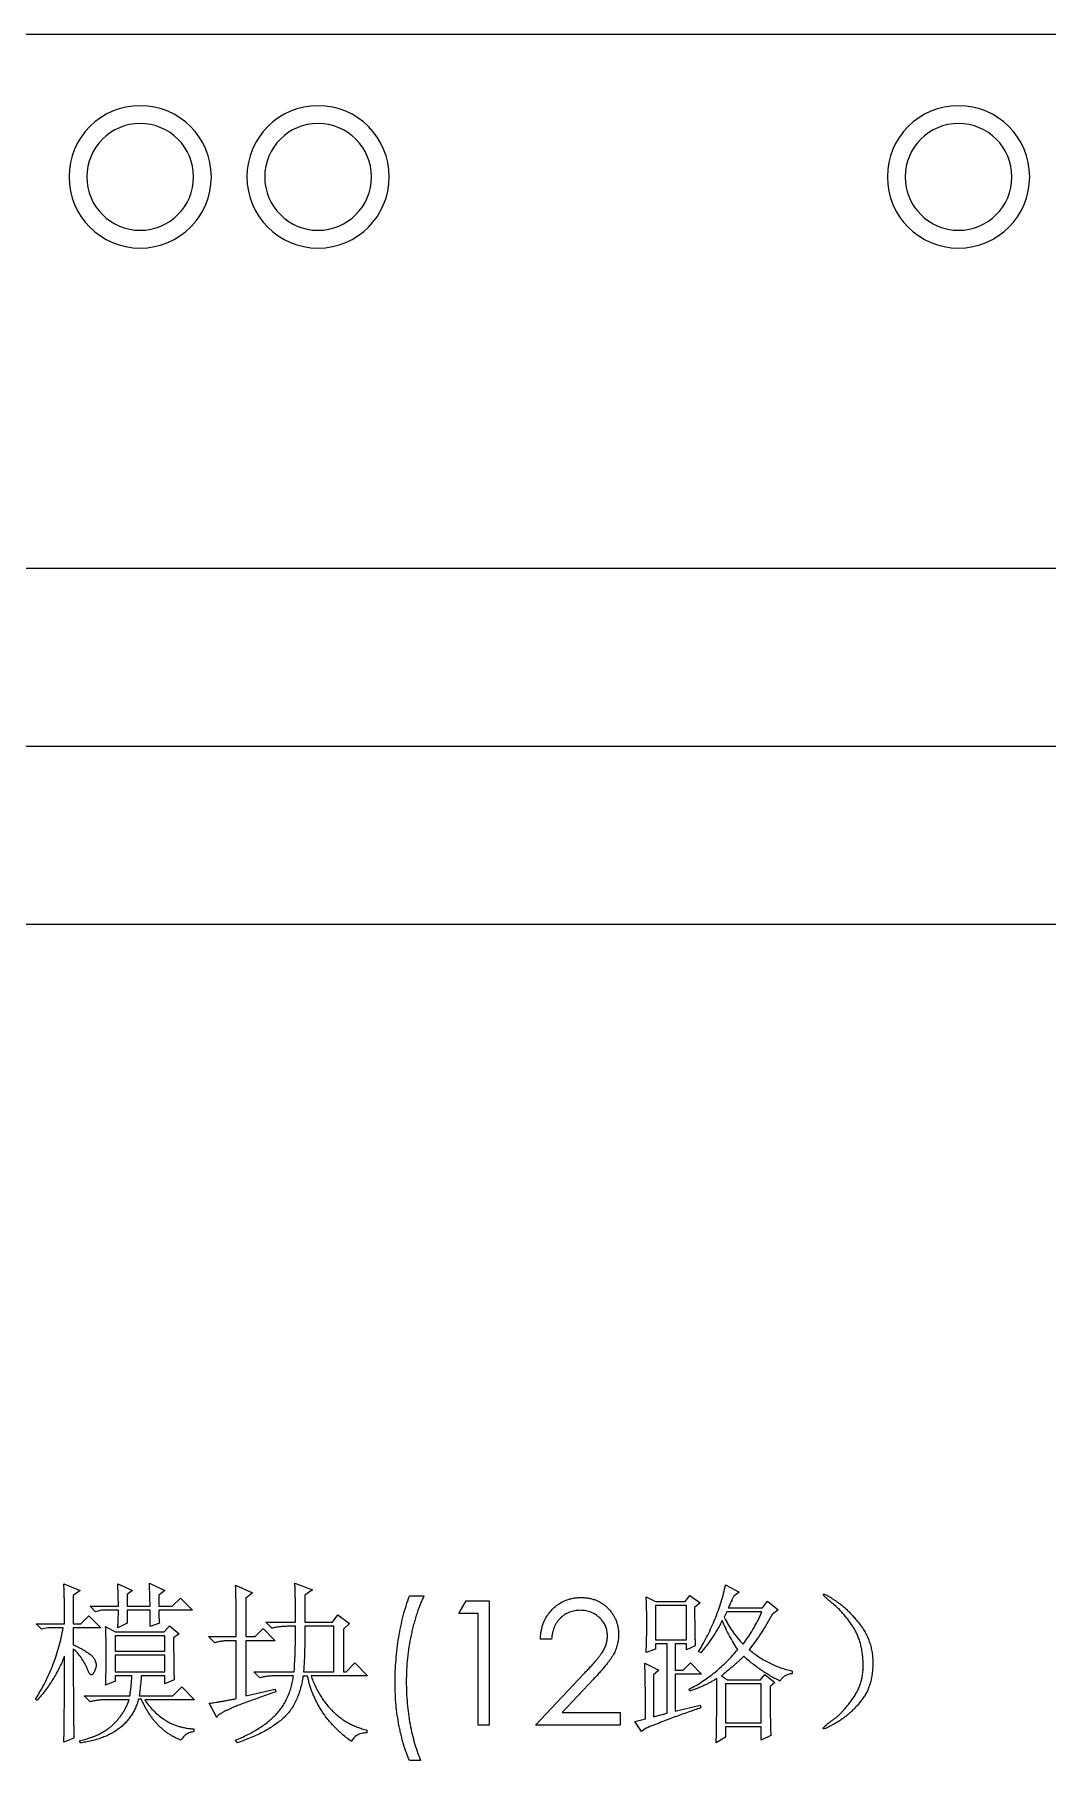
# Model space of a CAD drawing. Extents: x 216492 to 217192, y 357162 to 358262.
# Drawn here: x 216888.82 to 216917.29, y 357559.4 to 357607.88 of the extents above; entities that cross this region are included whole.
import ezdxf

# ---------------------------------------------------------------- set-up
doc = ezdxf.new("R2010")
doc.units = 0
doc.header["$MEASUREMENT"] = 0
doc.layers.add('PV-115', color=7, linetype='Continuous')

# ---------------------------------------------------------------- blocks, each defined once
blk = doc.blocks.new('Manufacturer光辉PartName智能照明控制模块Series12位ShellFrameLimitingCurrentRemarkPartTypeMinCurrent0MaxCurrent0PolesMinPower0MaxPower0LibType2DelFlgfalseUpdateDate')
at = {"layer": 'PV-115'}
for p, q in [((108, 52), (-108, 52)), ((108, 37), (-108, 37)), ((108, 32), (-108, 32)), ((108, 27), (-108, 27)), ((16.854, 8.475), (17.309, 8.284)), ((17.309, 8.284), (17.119, 8.151)), ((18.369, 8.475), (18.785, 8.29)), ((18.785, 8.29), (18.634, 8.178)), ((19.258, 8.494), (19.694, 8.29)), ((19.694, 8.29), (19.523, 8.16)), ((21.682, 8.437), (22.155, 8.225)), ((23.347, 8.494), (23.84, 8.304)), ((23.84, 8.304), (23.631, 8.153)), ((35.454, 8.449), (35.832, 8.238)), ((17.119, 8.151), (17.119, 7.351)), ((17.744, 7.693), (17.593, 7.844)), ((17.593, 7.844), (18.388, 7.844)), ((18.634, 8.178), (18.634, 7.844)), ((18.634, 7.844), (19.277, 7.844)), ((19.523, 8.16), (19.523, 7.844)), ((19.523, 7.844), (19.902, 7.844)), ((19.902, 7.844), (20.129, 8.072)), ((20.129, 8.072), (20.47, 7.731)), ((22.155, 8.225), (21.966, 8.071)), ((21.966, 8.071), (21.966, 6.992)), ((23.631, 8.153), (23.631, 7.396)), ((26.568, 8.135), (26.972, 8.135)), ((27.959, 7.641), (28.165, 8)), ((28.165, 8), (28.812, 8)), ((28.812, 8), (28.812, 4.5)), ((33.22, 8.111), (33.485, 7.979)), ((33.485, 7.979), (34.318, 7.979)), ((34.356, 7.865), (33.485, 7.865)), ((33.485, 7.865), (33.485, 6.902)), ((34.318, 7.979), (34.45, 8.149)), ((34.356, 6.902), (34.356, 7.865)), ((34.45, 8.149), (34.734, 7.942)), ((34.734, 7.942), (34.583, 7.811)), ((35.529, 7.799), (36.495, 7.799)), ((35.832, 8.238), (35.681, 8.124)), ((36.495, 7.799), (36.627, 7.989)), ((36.627, 7.989), (36.93, 7.743)), ((16.23, 7.199), (16.078, 7.351)), ((16.078, 7.351), (16.873, 7.351)), ((17.119, 7.351), (17.328, 7.351)), ((17.328, 7.351), (17.555, 7.578)), ((17.555, 7.578), (17.895, 7.237)), ((17.914, 7.731), (17.744, 7.693)), ((18.388, 7.731), (17.914, 7.731)), ((18.028, 7.278), (18.293, 7.126)), ((18.634, 7.371), (18.369, 7.239)), ((19.277, 7.731), (18.634, 7.731)), ((18.634, 7.731), (18.634, 7.371)), ((19.277, 7.276), (19.277, 7.731)), ((19.542, 7.371), (19.277, 7.276)), ((20.47, 7.731), (19.523, 7.731)), ((19.675, 7.126), (19.826, 7.297)), ((19.826, 7.297), (20.091, 7.07)), ((22.533, 7.396), (23.366, 7.396)), ((22.704, 7.225), (22.533, 7.396)), ((23.366, 7.282), (23.158, 7.282)), ((23.631, 7.396), (24.408, 7.396)), ((24.445, 7.282), (23.631, 7.282)), ((24.408, 7.396), (24.559, 7.604)), ((24.445, 6.005), (24.445, 7.282)), ((24.559, 7.604), (24.881, 7.357)), ((24.881, 7.357), (24.71, 7.203)), ((28.498, 7.641), (27.959, 7.641)), ((28.498, 4.5), (28.498, 7.641)), ((35.492, 7.686), (35.416, 7.534)), ((36.476, 7.686), (35.492, 7.686)), ((36.93, 7.743), (36.76, 7.611)), ((16.4, 7.237), (16.23, 7.199)), ((16.835, 7.237), (16.4, 7.237)), ((17.895, 7.237), (17.119, 7.237)), ((17.119, 7.237), (17.119, 6.765)), ((18.293, 7.126), (19.675, 7.126)), ((19.694, 7.013), (18.293, 7.013)), ((18.293, 7.013), (18.293, 6.588)), ((19.694, 6.588), (19.694, 7.013)), ((20.091, 7.07), (19.94, 6.955)), ((20.924, 6.992), (21.7, 6.992)), ((21.095, 6.821), (20.924, 6.992)), ((21.7, 6.878), (21.549, 6.878)), ((21.7, 5.25), (21.7, 6.878)), ((21.966, 6.992), (22.231, 6.992)), ((22.798, 6.878), (21.966, 6.878)), ((21.966, 6.878), (21.966, 5.326)), ((22.231, 6.992), (22.458, 7.219)), ((22.458, 7.219), (22.798, 6.878)), ((24.71, 7.203), (24.71, 6.007)), ((30.562, 6.923), (30.248, 6.923)), ((33.485, 6.902), (34.356, 6.902)), ((33.807, 6.788), (33.485, 6.788)), ((33.485, 6.788), (33.485, 6.637)), ((33.807, 4.838), (33.807, 6.788)), ((34.356, 6.788), (34.034, 6.788)), ((34.034, 6.788), (34.034, 6.049)), ((34.356, 6.618), (34.356, 6.788)), ((18.293, 6.588), (19.694, 6.588)), ((19.694, 6.474), (18.293, 6.474)), ((18.293, 6.474), (18.293, 6.005)), ((19.694, 6.005), (19.694, 6.474)), ((33.485, 6.637), (33.22, 6.542)), ((34.602, 6.732), (34.356, 6.618)), ((34.753, 6.54), (34.696, 6.577)), ((18.293, 6.005), (19.694, 6.005)), ((18.766, 5.891), (18.293, 5.891)), ((18.293, 5.891), (18.293, 5.74)), ((19.694, 5.891), (19.031, 5.891)), ((19.694, 5.664), (19.694, 5.891)), ((22.363, 5.834), (22.193, 6.005)), ((22.193, 6.005), (23.328, 6.005)), ((23.31, 5.891), (22.817, 5.891)), ((23.707, 5.881), (23.575, 5.881)), ((23.594, 6.005), (24.445, 6.005)), ((25.392, 5.891), (23.802, 5.891)), ((24.71, 6.007), (24.786, 6.007)), ((24.786, 6.007), (25.032, 6.258)), ((25.032, 6.258), (25.392, 5.891)), ((30.113, 4.5), (31.471, 5.949)), ((33.182, 6.246), (33.58, 6.052)), ((33.58, 6.052), (33.428, 5.917)), ((33.428, 5.917), (33.428, 4.743)), ((34.034, 6.049), (34.261, 6.049)), ((34.772, 5.936), (34.034, 5.936)), ((34.034, 5.936), (34.034, 4.895)), ((34.261, 6.049), (34.469, 6.258)), ((34.469, 6.258), (34.772, 5.936)), ((35.34, 5.893), (35.51, 5.78)), ((36.438, 5.78), (36.552, 5.932)), ((36.552, 5.932), (36.836, 5.705)), ((37.328, 6.026), (37.328, 5.95)), ((18.293, 5.74), (18.028, 5.626)), ((19.959, 5.777), (19.694, 5.664)), ((19.921, 5.332), (20.167, 5.578)), ((20.167, 5.578), (20.527, 5.218)), ((21.966, 5.326), (22.798, 5.515)), ((22.798, 5.515), (22.817, 5.44)), ((31.738, 5.794), (30.863, 4.859)), ((34.45, 5.462), (34.431, 5.519)), ((36.457, 5.667), (35.454, 5.667)), ((35.454, 5.667), (35.454, 4.569)), ((35.51, 5.78), (36.438, 5.78)), ((36.457, 4.569), (36.457, 5.667)), ((36.836, 5.705), (36.703, 5.592)), ((16.097, 5.197), (16.059, 5.235)), ((17.593, 5.161), (17.422, 5.332)), ((17.422, 5.332), (18.709, 5.332)), ((18.691, 5.218), (18.047, 5.218)), ((19.031, 5.237), (18.956, 5.237)), ((18.975, 5.332), (19.921, 5.332)), ((20.527, 5.218), (19.126, 5.218)), ((21.151, 4.72), (20.943, 5.118)), ((30.863, 4.859), (32.491, 4.859)), ((32.491, 4.859), (32.491, 4.5)), ((34.034, 4.895), (34.734, 5.065)), ((34.734, 5.065), (34.753, 4.989)), ((20.508, 4.398), (20.508, 4.324)), ((25.373, 4.368), (25.373, 4.292)), ((28.812, 4.5), (28.498, 4.5)), ((32.491, 4.5), (30.113, 4.5)), ((32.898, 4.611), (33.201, 4.686)), ((33.087, 4.327), (32.898, 4.611)), ((33.22, 4.421), (33.087, 4.327)), ((33.428, 4.743), (33.807, 4.838)), ((35.454, 4.569), (36.457, 4.569)), ((36.457, 4.455), (35.454, 4.455)), ((35.454, 4.455), (35.454, 4.163)), ((36.457, 4.082), (36.457, 4.455)), ((17.138, 4.139), (16.854, 4.025)), ((17.309, 4.006), (17.29, 4.062)), ((21.738, 4.006), (21.682, 4.083)), ((35.454, 4.163), (35.189, 4.006)), ((36.722, 4.214), (36.457, 4.082)), ((26.882, 3.513), (26.568, 3.513))]:
    blk.add_line(p, q, dxfattribs=at)
for centre, radius, start, end in [((19, 48), 2, 0, 180), ((24, 48), 2, 0, 180), ((42, 48), 2, 0, 180), ((19, 48), 1.5, 0, 180), ((24, 48), 1.5, 0, 180), ((42, 48), 1.5, 0, 180), ((19, 48), 2, 180, 0), ((19, 48), 1.5, 180, 0), ((24, 48), 2, 180, 0), ((24, 48), 1.5, 180, 0), ((42, 48), 2, 180, 0), ((42, 48), 1.5, 180, 0)]:
    blk.add_arc(centre, radius, start, end, dxfattribs=at)
for points, knots in [([(16.873, 7.351), (16.873, 7.419), (16.874, 7.55), (16.872, 7.737), (16.871, 7.905), (16.869, 8.054), (16.866, 8.185), (16.863, 8.298), (16.859, 8.393), (16.856, 8.449), (16.854, 8.475)], [0, 0, 0, 0, 0.182733, 0.348632, 0.498317, 0.63117, 0.747822, 0.848263, 0.93254, 1, 1, 1, 1]), ([(18.388, 7.844), (18.387, 7.89), (18.387, 7.986), (18.383, 8.136), (18.377, 8.301), (18.372, 8.415), (18.369, 8.475)], [0, 0, 0, 0, 0.216802, 0.455891, 0.716191, 1, 1, 1, 1]), ([(19.277, 7.844), (19.276, 7.951), (19.275, 8.168), (19.264, 8.384), (19.258, 8.494)], [0, 0, 0, 0, 0.493323, 1, 1, 1, 1]), ([(21.7, 6.992), (21.7, 7.037), (21.7, 7.124), (21.701, 7.253), (21.7, 7.375), (21.699, 7.492), (21.698, 7.603), (21.698, 7.708), (21.697, 7.807), (21.696, 7.9), (21.694, 7.987), (21.693, 8.069), (21.691, 8.145), (21.69, 8.215), (21.688, 8.279), (21.686, 8.337), (21.684, 8.389), (21.682, 8.421), (21.682, 8.437)], [0, 0, 0, 0, 0.0931435, 0.1819209, 0.2668187, 0.3473505, 0.4240014, 0.4967714, 0.5651754, 0.6297039, 0.690352, 0.7466346, 0.7990368, 0.8475587, 0.8917289, 0.9320203, 0.9679489, 1, 1, 1, 1]), ([(23.366, 7.396), (23.366, 7.454), (23.367, 7.567), (23.365, 7.731), (23.364, 7.884), (23.362, 8.026), (23.359, 8.158), (23.356, 8.28), (23.352, 8.39), (23.349, 8.46), (23.347, 8.494)], [0, 0, 0, 0, 0.158966, 0.308362, 0.447543, 0.577795, 0.697845, 0.808321, 0.908626, 1, 1, 1, 1]), ([(34.696, 6.577), (34.741, 6.653), (34.829, 6.803), (34.951, 7.033), (35.061, 7.264), (35.162, 7.497), (35.251, 7.733), (35.33, 7.97), (35.398, 8.208), (35.435, 8.369), (35.454, 8.449)], [0, 0, 0, 0, 0.12981, 0.257714, 0.384211, 0.509191, 0.633057, 0.756165, 0.878406, 1, 1, 1, 1]), ([(26.165, 5.682), (26.166, 5.792), (26.168, 6.01), (26.188, 6.335), (26.22, 6.656), (26.265, 6.97), (26.322, 7.278), (26.392, 7.574), (26.472, 7.86), (26.537, 8.044), (26.568, 8.135)], [0, 0, 0, 0, 0.131664, 0.262136, 0.390776, 0.518632, 0.643982, 0.765918, 0.884434, 1, 1, 1, 1]), ([(26.972, 8.135), (26.954, 8.095), (26.916, 8.013), (26.865, 7.887), (26.815, 7.757), (26.77, 7.621), (26.726, 7.48), (26.685, 7.334), (26.647, 7.184), (26.601, 6.976), (26.551, 6.711), (26.509, 6.388), (26.483, 6.059), (26.48, 5.838), (26.479, 5.727)], [0, 0, 0, 0, 0.053473, 0.108577, 0.164847, 0.222508, 0.282149, 0.343289, 0.405779, 0.470211, 0.600937, 0.732284, 0.865466, 1, 1, 1, 1]), ([(30.248, 6.923), (30.25, 6.965), (30.254, 7.047), (30.273, 7.166), (30.3, 7.28), (30.338, 7.388), (30.385, 7.49), (30.442, 7.587), (30.509, 7.678), (30.585, 7.763), (30.668, 7.84), (30.757, 7.906), (30.851, 7.963), (30.949, 8.01), (31.053, 8.045), (31.161, 8.071), (31.273, 8.087), (31.35, 8.089), (31.389, 8.09)], [0, 0, 0, 0, 0.068791, 0.135103, 0.198979, 0.261904, 0.323495, 0.385195, 0.446969, 0.509765, 0.572251, 0.633405, 0.693251, 0.752583, 0.812579, 0.873275, 0.93555, 1, 1, 1, 1]), ([(31.389, 8.09), (31.428, 8.089), (31.503, 8.087), (31.613, 8.072), (31.718, 8.048), (31.817, 8.015), (31.91, 7.97), (31.998, 7.916), (32.081, 7.854), (32.155, 7.781), (32.224, 7.703), (32.283, 7.619), (32.333, 7.533), (32.376, 7.443), (32.407, 7.349), (32.43, 7.253), (32.443, 7.152), (32.446, 7.084), (32.447, 7.049)], [0, 0, 0, 0, 0.069475, 0.136517, 0.200789, 0.26383, 0.325735, 0.387291, 0.449509, 0.512968, 0.576275, 0.63758, 0.697903, 0.757172, 0.816599, 0.876653, 0.93729, 1, 1, 1, 1]), ([(33.22, 6.542), (33.223, 6.617), (33.229, 6.763), (33.234, 6.981), (33.238, 7.193), (33.239, 7.399), (33.238, 7.595), (33.234, 7.779), (33.229, 7.95), (33.223, 8.059), (33.22, 8.111)], [0, 0, 0, 0, 0.142136, 0.280644, 0.415998, 0.547763, 0.673721, 0.791212, 0.899807, 1, 1, 1, 1]), ([(34.583, 7.811), (34.583, 7.747), (34.582, 7.625), (34.584, 7.449), (34.585, 7.29), (34.587, 7.147), (34.591, 7.02), (34.593, 6.909), (34.597, 6.815), (34.6, 6.758), (34.602, 6.732)], [0, 0, 0, 0, 0.177873, 0.34017, 0.487537, 0.619982, 0.737511, 0.840113, 0.927837, 1, 1, 1, 1]), ([(35.681, 8.124), (35.677, 8.117), (35.669, 8.1), (35.656, 8.073), (35.641, 8.041), (35.623, 8.003), (35.603, 7.96), (35.58, 7.911), (35.556, 7.857), (35.539, 7.819), (35.529, 7.799)], [0, 0, 0, 0, 0.067404, 0.152313, 0.252113, 0.368581, 0.502548, 0.651414, 0.816959, 1, 1, 1, 1]), ([(38.482, 7.908), (38.459, 7.926), (38.417, 7.96), (38.357, 8.007), (38.308, 8.05), (38.267, 8.086), (38.237, 8.118), (38.215, 8.143), (38.202, 8.162), (38.196, 8.179), (38.209, 8.19), (38.23, 8.183), (38.259, 8.173), (38.299, 8.152), (38.35, 8.125), (38.411, 8.087), (38.483, 8.041), (38.564, 7.987), (38.652, 7.927), (38.739, 7.857), (38.826, 7.78), (38.914, 7.697), (39, 7.606), (39.088, 7.509), (39.173, 7.403), (39.259, 7.293), (39.339, 7.176), (39.409, 7.053), (39.467, 6.925), (39.514, 6.791), (39.55, 6.653), (39.576, 6.51), (39.59, 6.362), (39.592, 6.21), (39.585, 6.06), (39.568, 5.915), (39.543, 5.777), (39.507, 5.646), (39.461, 5.522), (39.406, 5.405), (39.342, 5.295), (39.292, 5.227), (39.266, 5.193)], [0, 0, 0, 0, 0.021469, 0.040204, 0.056431, 0.069806, 0.080596, 0.088831, 0.09451, 0.098016, 0.100593, 0.105302, 0.11287, 0.123879, 0.138309, 0.155969, 0.177083, 0.201603, 0.228345, 0.255987, 0.284607, 0.314525, 0.345424, 0.377715, 0.411342, 0.446084, 0.481279, 0.516134, 0.550968, 0.585729, 0.621049, 0.656789, 0.693531, 0.731328, 0.768812, 0.804936, 0.839514, 0.872947, 0.905634, 0.937429, 0.968825, 1, 1, 1, 1]), ([(38.482, 4.663), (38.505, 4.679), (38.553, 4.714), (38.622, 4.773), (38.692, 4.841), (38.764, 4.916), (38.835, 5), (38.909, 5.09), (38.982, 5.19), (39.057, 5.294), (39.127, 5.406), (39.187, 5.524), (39.235, 5.647), (39.274, 5.773), (39.301, 5.905), (39.318, 6.041), (39.323, 6.181), (39.319, 6.323), (39.305, 6.464), (39.287, 6.602), (39.259, 6.733), (39.225, 6.858), (39.183, 6.976), (39.136, 7.089), (39.08, 7.195), (38.997, 7.326), (38.889, 7.475), (38.757, 7.64), (38.622, 7.784), (38.528, 7.868), (38.482, 7.908)], [0, 0, 0, 0, 0.022636, 0.046687, 0.072365, 0.099748, 0.128641, 0.159595, 0.192161, 0.226594, 0.261702, 0.296578, 0.331251, 0.366116, 0.401501, 0.437528, 0.47442, 0.51241, 0.550362, 0.587038, 0.622241, 0.65644, 0.689599, 0.721802, 0.75337, 0.784414, 0.844148, 0.899723, 0.951616, 1, 1, 1, 1]), ([(18.028, 5.626), (18.031, 5.708), (18.037, 5.864), (18.042, 6.088), (18.046, 6.291), (18.048, 6.479), (18.046, 6.663), (18.042, 6.855), (18.037, 7.062), (18.031, 7.204), (18.028, 7.278)], [0, 0, 0, 0, 0.148597, 0.28442, 0.407065, 0.516965, 0.624744, 0.74145, 0.866244, 1, 1, 1, 1]), ([(18.369, 7.239), (18.372, 7.277), (18.378, 7.356), (18.383, 7.477), (18.387, 7.602), (18.387, 7.687), (18.388, 7.731)], [0, 0, 0, 0, 0.235428, 0.481884, 0.735292, 1, 1, 1, 1]), ([(19.523, 7.731), (19.524, 7.697), (19.524, 7.633), (19.528, 7.539), (19.533, 7.452), (19.539, 7.397), (19.542, 7.371)], [0, 0, 0, 0, 0.278236, 0.539117, 0.778921, 1, 1, 1, 1]), ([(23.158, 7.282), (23.118, 7.281), (23.039, 7.28), (22.923, 7.269), (22.811, 7.251), (22.739, 7.234), (22.704, 7.225)], [0, 0, 0, 0, 0.2627696, 0.5157777, 0.761809, 1, 1, 1, 1]), ([(23.328, 6.005), (23.334, 6.101), (23.347, 6.301), (23.358, 6.611), (23.365, 6.94), (23.366, 7.166), (23.366, 7.282)], [0, 0, 0, 0, 0.227462, 0.470081, 0.727388, 1, 1, 1, 1]), ([(23.631, 7.282), (23.631, 7.173), (23.63, 6.957), (23.623, 6.635), (23.612, 6.318), (23.599, 6.109), (23.594, 6.005)], [0, 0, 0, 0, 0.255616, 0.507447, 0.755553, 1, 1, 1, 1]), ([(31.373, 7.731), (31.346, 7.73), (31.292, 7.729), (31.213, 7.719), (31.138, 7.702), (31.066, 7.679), (30.997, 7.649), (30.933, 7.613), (30.872, 7.569), (30.814, 7.519), (30.761, 7.464), (30.715, 7.402), (30.674, 7.335), (30.639, 7.264), (30.61, 7.186), (30.588, 7.103), (30.571, 7.015), (30.565, 6.954), (30.562, 6.923)], [0, 0, 0, 0, 0.064439, 0.126547, 0.186887, 0.245878, 0.304041, 0.362191, 0.420976, 0.48066, 0.5406, 0.600689, 0.661936, 0.724443, 0.789038, 0.856314, 0.926352, 1, 1, 1, 1]), ([(32.132, 7.021), (32.132, 7.045), (32.131, 7.092), (32.12, 7.161), (32.103, 7.228), (32.079, 7.292), (32.047, 7.354), (32.009, 7.412), (31.964, 7.469), (31.913, 7.522), (31.857, 7.571), (31.797, 7.614), (31.734, 7.65), (31.668, 7.679), (31.599, 7.703), (31.526, 7.719), (31.451, 7.729), (31.399, 7.73), (31.373, 7.731)], [0, 0, 0, 0, 0.061965, 0.122122, 0.180988, 0.239933, 0.299906, 0.359989, 0.421776, 0.486576, 0.551535, 0.615018, 0.677259, 0.73973, 0.80305, 0.866495, 0.931973, 1, 1, 1, 1]), ([(35.359, 7.447), (35.335, 7.402), (35.289, 7.314), (35.216, 7.186), (35.143, 7.063), (35.067, 6.947), (34.991, 6.836), (34.913, 6.732), (34.835, 6.632), (34.78, 6.57), (34.753, 6.54)], [0, 0, 0, 0, 0.138802, 0.27373, 0.404554, 0.530617, 0.653662, 0.772766, 0.888196, 1, 1, 1, 1]), ([(35.794, 6.634), (35.754, 6.695), (35.672, 6.82), (35.56, 7.018), (35.454, 7.227), (35.391, 7.373), (35.359, 7.447)], [0, 0, 0, 0, 0.2384106, 0.4849628, 0.7382722, 1, 1, 1, 1]), ([(35.416, 7.534), (35.45, 7.468), (35.518, 7.335), (35.642, 7.143), (35.784, 6.955), (35.891, 6.837), (35.946, 6.777)], [0, 0, 0, 0, 0.2396811, 0.4847259, 0.7381833, 1, 1, 1, 1]), ([(35.946, 6.777), (35.993, 6.843), (36.09, 6.978), (36.225, 7.197), (36.355, 7.434), (36.435, 7.6), (36.476, 7.686)], [0, 0, 0, 0, 0.230741, 0.473718, 0.730101, 1, 1, 1, 1]), ([(36.76, 7.611), (36.712, 7.524), (36.616, 7.351), (36.459, 7.101), (36.294, 6.859), (36.175, 6.706), (36.116, 6.629)], [0, 0, 0, 0, 0.253515, 0.50463, 0.753014, 1, 1, 1, 1]), ([(16.059, 5.235), (16.107, 5.312), (16.202, 5.467), (16.329, 5.706), (16.446, 5.949), (16.548, 6.197), (16.64, 6.45), (16.718, 6.708), (16.785, 6.97), (16.819, 7.148), (16.835, 7.237)], [0, 0, 0, 0, 0.126009, 0.25155, 0.3759, 0.500242, 0.624405, 0.749189, 0.873971, 1, 1, 1, 1]), ([(19.94, 6.955), (19.94, 6.916), (19.94, 6.839), (19.94, 6.727), (19.941, 6.621), (19.941, 6.52), (19.942, 6.426), (19.943, 6.337), (19.943, 6.255), (19.945, 6.178), (19.946, 6.108), (19.948, 6.043), (19.949, 5.984), (19.95, 5.931), (19.952, 5.884), (19.955, 5.843), (19.957, 5.808), (19.958, 5.787), (19.959, 5.777)], [0, 0, 0, 0, 0.100567, 0.195778, 0.285636, 0.370733, 0.45107, 0.526051, 0.596272, 0.661146, 0.72126, 0.776019, 0.826019, 0.870666, 0.910575, 0.94573, 0.975537, 1, 1, 1, 1]), ([(21.549, 6.878), (21.509, 6.878), (21.43, 6.876), (21.314, 6.866), (21.202, 6.848), (21.13, 6.83), (21.095, 6.821)], [0, 0, 0, 0, 0.26277, 0.515778, 0.761809, 1, 1, 1, 1]), ([(31.471, 5.949), (31.504, 5.983), (31.567, 6.049), (31.657, 6.146), (31.738, 6.236), (31.81, 6.318), (31.871, 6.395), (31.926, 6.463), (31.97, 6.526), (32.018, 6.599), (32.064, 6.687), (32.104, 6.796), (32.128, 6.908), (32.131, 6.983), (32.132, 7.021)], [0, 0, 0, 0, 0.110803, 0.212829, 0.306101, 0.390647, 0.466924, 0.534481, 0.593587, 0.644557, 0.7362, 0.825024, 0.911986, 1, 1, 1, 1]), ([(32.447, 7.049), (32.445, 7.001), (32.442, 6.904), (32.413, 6.762), (32.368, 6.624), (32.314, 6.514), (32.259, 6.424), (32.21, 6.351), (32.153, 6.272), (32.086, 6.187), (32.012, 6.097), (31.929, 6), (31.837, 5.899), (31.772, 5.829), (31.738, 5.794)], [0, 0, 0, 0, 0.098702, 0.195672, 0.292422, 0.391343, 0.444462, 0.504229, 0.570352, 0.642546, 0.722288, 0.807921, 0.90047, 1, 1, 1, 1]), ([(16.873, 6.444), (16.85, 6.387), (16.805, 6.275), (16.726, 6.11), (16.641, 5.948), (16.547, 5.791), (16.446, 5.637), (16.339, 5.486), (16.222, 5.339), (16.139, 5.244), (16.097, 5.197)], [0, 0, 0, 0, 0.123463, 0.246876, 0.370506, 0.494211, 0.619068, 0.74465, 0.87139, 1, 1, 1, 1]), ([(16.854, 4.025), (16.855, 4.054), (16.857, 4.113), (16.859, 4.206), (16.861, 4.309), (16.863, 4.42), (16.864, 4.54), (16.866, 4.669), (16.867, 4.807), (16.868, 4.954), (16.87, 5.11), (16.87, 5.274), (16.871, 5.447), (16.872, 5.63), (16.873, 5.82), (16.873, 6.02), (16.873, 6.229), (16.873, 6.371), (16.873, 6.444)], [0, 0, 0, 0, 0.035091, 0.073661, 0.115999, 0.162105, 0.211685, 0.265034, 0.322152, 0.382748, 0.447114, 0.515246, 0.586858, 0.662239, 0.741098, 0.823727, 0.910124, 1, 1, 1, 1]), ([(17.119, 6.765), (17.154, 6.748), (17.22, 6.716), (17.314, 6.669), (17.396, 6.623), (17.469, 6.581), (17.531, 6.54), (17.583, 6.503), (17.626, 6.47), (17.666, 6.427), (17.704, 6.376), (17.738, 6.317), (17.759, 6.257), (17.762, 6.217), (17.763, 6.198)], [0, 0, 0, 0, 0.1283754, 0.2448878, 0.3499677, 0.4440116, 0.5257923, 0.5967893, 0.6572126, 0.7068636, 0.7915715, 0.8673317, 0.9356561, 1, 1, 1, 1]), ([(17.498, 6.122), (17.474, 6.172), (17.428, 6.27), (17.339, 6.408), (17.237, 6.536), (17.159, 6.613), (17.119, 6.652)], [0, 0, 0, 0, 0.250289, 0.497574, 0.747253, 1, 1, 1, 1]), ([(17.119, 6.652), (17.119, 6.572), (17.119, 6.415), (17.119, 6.186), (17.12, 5.968), (17.121, 5.762), (17.121, 5.566), (17.122, 5.381), (17.123, 5.207), (17.124, 5.045), (17.126, 4.893), (17.127, 4.753), (17.128, 4.623), (17.13, 4.505), (17.132, 4.398), (17.134, 4.302), (17.136, 4.217), (17.138, 4.164), (17.138, 4.139)], [0, 0, 0, 0, 0.095419, 0.186652, 0.273423, 0.355729, 0.433571, 0.507228, 0.576421, 0.640873, 0.701419, 0.757222, 0.808562, 0.855716, 0.898412, 0.936644, 0.970414, 1, 1, 1, 1]), ([(34.431, 5.519), (34.496, 5.553), (34.624, 5.621), (34.809, 5.736), (34.988, 5.861), (35.162, 5.995), (35.329, 6.14), (35.492, 6.294), (35.648, 6.459), (35.745, 6.576), (35.794, 6.634)], [0, 0, 0, 0, 0.122928, 0.245561, 0.36825, 0.492215, 0.616627, 0.742712, 0.870487, 1, 1, 1, 1]), ([(35.965, 6.441), (35.945, 6.421), (35.904, 6.381), (35.839, 6.32), (35.769, 6.256), (35.694, 6.189), (35.613, 6.119), (35.526, 6.047), (35.436, 5.97), (35.372, 5.919), (35.34, 5.893)], [0, 0, 0, 0, 0.100227, 0.207051, 0.321119, 0.443025, 0.571043, 0.706934, 0.850058, 1, 1, 1, 1]), ([(36.987, 5.742), (36.941, 5.765), (36.85, 5.81), (36.717, 5.885), (36.585, 5.964), (36.456, 6.049), (36.329, 6.138), (36.205, 6.234), (36.083, 6.334), (36.004, 6.405), (35.965, 6.441)], [0, 0, 0, 0, 0.122656, 0.245931, 0.369232, 0.49351, 0.618615, 0.744582, 0.871683, 1, 1, 1, 1]), ([(36.116, 6.629), (36.161, 6.592), (36.249, 6.519), (36.39, 6.421), (36.534, 6.33), (36.683, 6.251), (36.837, 6.179), (36.996, 6.118), (37.16, 6.065), (37.271, 6.039), (37.328, 6.026)], [0, 0, 0, 0, 0.126525, 0.251998, 0.37592, 0.499795, 0.623454, 0.748289, 0.873152, 1, 1, 1, 1]), ([(17.63, 5.915), (17.625, 5.916), (17.614, 5.917), (17.599, 5.929), (17.583, 5.945), (17.567, 5.968), (17.551, 5.998), (17.533, 6.033), (17.516, 6.076), (17.504, 6.106), (17.498, 6.122)], [0, 0, 0, 0, 0.059464, 0.128987, 0.218587, 0.327141, 0.460391, 0.616848, 0.795898, 1, 1, 1, 1]), ([(17.763, 6.198), (17.762, 6.185), (17.761, 6.157), (17.751, 6.114), (17.736, 6.067), (17.716, 6.02), (17.695, 5.976), (17.673, 5.944), (17.654, 5.92), (17.637, 5.916), (17.63, 5.915)], [0, 0, 0, 0, 0.120778, 0.257057, 0.406055, 0.573854, 0.730676, 0.850009, 0.936729, 1, 1, 1, 1]), ([(18.709, 5.332), (18.713, 5.349), (18.719, 5.384), (18.727, 5.441), (18.736, 5.502), (18.743, 5.57), (18.75, 5.642), (18.756, 5.72), (18.762, 5.804), (18.765, 5.861), (18.766, 5.891)], [0, 0, 0, 0, 0.092376, 0.193157, 0.303804, 0.42405, 0.554213, 0.692953, 0.84154, 1, 1, 1, 1]), ([(19.031, 5.891), (19.028, 5.848), (19.021, 5.76), (19.007, 5.623), (18.992, 5.48), (18.98, 5.382), (18.975, 5.332)], [0, 0, 0, 0, 0.23014, 0.473143, 0.730169, 1, 1, 1, 1]), ([(21.682, 4.083), (21.742, 4.108), (21.859, 4.158), (22.028, 4.24), (22.186, 4.324), (22.333, 4.413), (22.47, 4.505), (22.596, 4.601), (22.713, 4.7), (22.818, 4.804), (22.914, 4.913), (22.999, 5.03), (23.075, 5.154), (23.141, 5.287), (23.198, 5.427), (23.246, 5.574), (23.284, 5.73), (23.301, 5.837), (23.31, 5.891)], [0, 0, 0, 0, 0.076204, 0.149004, 0.218775, 0.286034, 0.349964, 0.411742, 0.471017, 0.52818, 0.584317, 0.640579, 0.697207, 0.754611, 0.813289, 0.873573, 0.935705, 1, 1, 1, 1]), ([(23.575, 5.881), (23.564, 5.816), (23.544, 5.691), (23.5, 5.51), (23.444, 5.342), (23.379, 5.186), (23.303, 5.042), (23.216, 4.911), (23.117, 4.793), (23.008, 4.685), (22.887, 4.588), (22.756, 4.494), (22.614, 4.403), (22.461, 4.317), (22.296, 4.233), (22.12, 4.154), (21.934, 4.077), (21.804, 4.03), (21.738, 4.006)], [0, 0, 0, 0, 0.069964, 0.136282, 0.19937, 0.259463, 0.317431, 0.373457, 0.428266, 0.482321, 0.537357, 0.594811, 0.65488, 0.717737, 0.783532, 0.852623, 0.92467, 1, 1, 1, 1]), ([(22.817, 5.891), (22.777, 5.89), (22.698, 5.889), (22.582, 5.878), (22.47, 5.86), (22.398, 5.843), (22.363, 5.834)], [0, 0, 0, 0, 0.26277, 0.515778, 0.761809, 1, 1, 1, 1]), ([(24.938, 4.044), (24.893, 4.078), (24.805, 4.143), (24.678, 4.247), (24.56, 4.354), (24.45, 4.464), (24.347, 4.576), (24.252, 4.692), (24.164, 4.811), (24.085, 4.933), (24.014, 5.055), (23.948, 5.176), (23.891, 5.297), (23.839, 5.415), (23.795, 5.533), (23.758, 5.65), (23.728, 5.765), (23.714, 5.842), (23.707, 5.881)], [0, 0, 0, 0, 0.073786, 0.145909, 0.216029, 0.284748, 0.351995, 0.417977, 0.483285, 0.547238, 0.610086, 0.670876, 0.729571, 0.786832, 0.841965, 0.896192, 0.948588, 1, 1, 1, 1]), ([(23.802, 5.891), (23.819, 5.843), (23.855, 5.747), (23.916, 5.608), (23.983, 5.475), (24.056, 5.348), (24.135, 5.227), (24.219, 5.112), (24.31, 5.003), (24.406, 4.9), (24.508, 4.804), (24.616, 4.717), (24.728, 4.637), (24.847, 4.567), (24.971, 4.504), (25.1, 4.45), (25.234, 4.403), (25.326, 4.38), (25.373, 4.368)], [0, 0, 0, 0, 0.067512, 0.133797, 0.198769, 0.262749, 0.325657, 0.387941, 0.449748, 0.511545, 0.572908, 0.633269, 0.693304, 0.753647, 0.814094, 0.874945, 0.936882, 1, 1, 1, 1]), ([(33.201, 4.686), (33.201, 4.734), (33.201, 4.826), (33.201, 4.962), (33.2, 5.091), (33.2, 5.215), (33.199, 5.333), (33.198, 5.445), (33.198, 5.551), (33.196, 5.652), (33.195, 5.746), (33.193, 5.835), (33.192, 5.918), (33.191, 5.995), (33.188, 6.066), (33.186, 6.131), (33.184, 6.19), (33.183, 6.228), (33.182, 6.246)], [0, 0, 0, 0, 0.090815, 0.177584, 0.260757, 0.340334, 0.415865, 0.487799, 0.555687, 0.620433, 0.680683, 0.737787, 0.790845, 0.840307, 0.885735, 0.927567, 0.965805, 1, 1, 1, 1]), ([(35.208, 5.821), (35.184, 5.805), (35.137, 5.772), (35.06, 5.726), (34.975, 5.681), (34.884, 5.636), (34.786, 5.591), (34.681, 5.547), (34.568, 5.504), (34.49, 5.476), (34.45, 5.462)], [0, 0, 0, 0, 0.1003977, 0.2066792, 0.3205081, 0.4413654, 0.5697586, 0.7054566, 0.8493555, 1, 1, 1, 1]), ([(35.189, 4.006), (35.19, 4.06), (35.193, 4.173), (35.198, 4.353), (35.2, 4.551), (35.203, 4.769), (35.205, 5.005), (35.206, 5.26), (35.208, 5.534), (35.208, 5.723), (35.208, 5.821)], [0, 0, 0, 0, 0.088508, 0.187444, 0.296797, 0.416966, 0.54679, 0.687429, 0.838499, 1, 1, 1, 1]), ([(37.328, 5.95), (37.308, 5.948), (37.27, 5.944), (37.215, 5.931), (37.165, 5.914), (37.119, 5.89), (37.079, 5.861), (37.043, 5.826), (37.012, 5.787), (36.995, 5.757), (36.987, 5.742)], [0, 0, 0, 0, 0.1418418, 0.2758693, 0.4018984, 0.5224595, 0.6400186, 0.758433, 0.8776731, 1, 1, 1, 1]), ([(22.817, 5.44), (22.742, 5.414), (22.596, 5.364), (22.388, 5.292), (22.199, 5.224), (22.028, 5.163), (21.877, 5.106), (21.744, 5.055), (21.631, 5.01), (21.534, 4.969), (21.452, 4.931), (21.381, 4.896), (21.319, 4.862), (21.267, 4.831), (21.224, 4.802), (21.191, 4.774), (21.166, 4.748), (21.156, 4.729), (21.151, 4.72)], [0, 0, 0, 0, 0.131227, 0.251675, 0.361473, 0.460498, 0.548888, 0.62652, 0.693402, 0.7497, 0.798218, 0.8414, 0.879807, 0.912992, 0.941369, 0.965017, 0.984554, 1, 1, 1, 1]), ([(26.568, 3.513), (26.553, 3.548), (26.522, 3.621), (26.48, 3.732), (26.44, 3.849), (26.402, 3.97), (26.366, 4.096), (26.333, 4.226), (26.302, 4.361), (26.263, 4.548), (26.224, 4.787), (26.189, 5.08), (26.169, 5.379), (26.166, 5.581), (26.165, 5.682)], [0, 0, 0, 0, 0.052353, 0.106112, 0.161517, 0.218727, 0.277481, 0.338119, 0.400299, 0.464438, 0.59532, 0.728174, 0.862962, 1, 1, 1, 1]), ([(26.479, 5.727), (26.48, 5.624), (26.483, 5.421), (26.503, 5.118), (26.537, 4.82), (26.583, 4.531), (26.641, 4.252), (26.711, 3.99), (26.789, 3.744), (26.852, 3.588), (26.882, 3.513)], [0, 0, 0, 0, 0.13593, 0.269938, 0.40172, 0.532154, 0.658374, 0.778135, 0.891986, 1, 1, 1, 1]), ([(36.703, 5.592), (36.703, 5.525), (36.703, 5.395), (36.705, 5.204), (36.706, 5.02), (36.708, 4.844), (36.711, 4.676), (36.713, 4.515), (36.718, 4.362), (36.721, 4.262), (36.722, 4.214)], [0, 0, 0, 0, 0.144509, 0.283425, 0.416744, 0.544471, 0.666609, 0.78315, 0.894627, 1, 1, 1, 1]), ([(17.29, 4.062), (17.34, 4.075), (17.439, 4.101), (17.582, 4.144), (17.714, 4.194), (17.837, 4.249), (17.951, 4.309), (18.056, 4.373), (18.151, 4.442), (18.237, 4.517), (18.314, 4.596), (18.386, 4.677), (18.451, 4.761), (18.512, 4.846), (18.565, 4.936), (18.614, 5.027), (18.656, 5.121), (18.679, 5.186), (18.691, 5.218)], [0, 0, 0, 0, 0.082234, 0.160478, 0.234798, 0.305327, 0.372672, 0.437134, 0.49876, 0.557976, 0.616022, 0.672608, 0.728204, 0.783452, 0.837618, 0.891796, 0.945842, 1, 1, 1, 1]), ([(18.956, 5.237), (18.942, 5.194), (18.916, 5.108), (18.866, 4.986), (18.807, 4.87), (18.741, 4.762), (18.666, 4.66), (18.583, 4.565), (18.492, 4.478), (18.393, 4.397), (18.285, 4.324), (18.17, 4.257), (18.046, 4.198), (17.915, 4.145), (17.775, 4.1), (17.627, 4.062), (17.471, 4.029), (17.363, 4.014), (17.309, 4.006)], [0, 0, 0, 0, 0.061867, 0.121942, 0.1807, 0.238814, 0.295974, 0.353291, 0.41049, 0.468654, 0.527793, 0.588379, 0.650859, 0.715266, 0.782187, 0.851891, 0.924365, 1, 1, 1, 1]), ([(18.047, 5.218), (18.007, 5.217), (17.928, 5.216), (17.812, 5.205), (17.7, 5.187), (17.628, 5.17), (17.593, 5.161)], [0, 0, 0, 0, 0.2627696, 0.5157777, 0.761809, 1, 1, 1, 1]), ([(20.148, 4.082), (20.118, 4.094), (20.057, 4.119), (19.969, 4.161), (19.883, 4.208), (19.801, 4.26), (19.721, 4.316), (19.644, 4.376), (19.571, 4.443), (19.499, 4.512), (19.431, 4.587), (19.365, 4.666), (19.302, 4.75), (19.242, 4.838), (19.185, 4.932), (19.13, 5.029), (19.079, 5.131), (19.047, 5.201), (19.031, 5.237)], [0, 0, 0, 0, 0.059758, 0.118619, 0.177706, 0.236474, 0.295596, 0.35487, 0.414697, 0.475039, 0.536034, 0.598432, 0.661515, 0.726275, 0.792382, 0.860045, 0.92896, 1, 1, 1, 1]), ([(19.126, 5.218), (19.162, 5.166), (19.235, 5.062), (19.364, 4.92), (19.506, 4.787), (19.638, 4.686), (19.75, 4.612), (19.842, 4.563), (19.94, 4.52), (20.042, 4.484), (20.151, 4.453), (20.265, 4.428), (20.385, 4.41), (20.466, 4.402), (20.508, 4.398)], [0, 0, 0, 0, 0.1133066, 0.2277961, 0.3442684, 0.4634525, 0.5244866, 0.5868583, 0.6502173, 0.7152994, 0.782556, 0.8526538, 0.9248716, 1, 1, 1, 1]), ([(20.943, 5.118), (20.967, 5.121), (21.016, 5.128), (21.092, 5.14), (21.176, 5.155), (21.267, 5.17), (21.366, 5.187), (21.471, 5.207), (21.583, 5.228), (21.661, 5.243), (21.7, 5.25)], [0, 0, 0, 0, 0.092219, 0.192828, 0.303777, 0.424021, 0.553719, 0.692881, 0.842239, 1, 1, 1, 1]), ([(34.753, 4.989), (34.696, 4.97), (34.578, 4.93), (34.4, 4.869), (34.216, 4.802), (34.027, 4.734), (33.833, 4.661), (33.633, 4.584), (33.428, 4.504), (33.29, 4.449), (33.22, 4.421)], [0, 0, 0, 0, 0.1118507, 0.2270966, 0.3464326, 0.4695768, 0.5964273, 0.7272447, 0.8616341, 1, 1, 1, 1]), ([(39.266, 5.193), (39.24, 5.161), (39.189, 5.097), (39.107, 5.007), (39.024, 4.922), (38.939, 4.843), (38.853, 4.769), (38.764, 4.701), (38.674, 4.638), (38.583, 4.583), (38.498, 4.534), (38.422, 4.492), (38.357, 4.458), (38.304, 4.432), (38.262, 4.414), (38.231, 4.405), (38.21, 4.4), (38.196, 4.41), (38.202, 4.428), (38.215, 4.446), (38.237, 4.47), (38.268, 4.499), (38.308, 4.533), (38.357, 4.572), (38.416, 4.616), (38.459, 4.646), (38.482, 4.663)], [0, 0, 0, 0, 0.071762, 0.141865, 0.210443, 0.276772, 0.342692, 0.406947, 0.470276, 0.532514, 0.590253, 0.64053, 0.682462, 0.716619, 0.742884, 0.761424, 0.772342, 0.778654, 0.786826, 0.799719, 0.818311, 0.84232, 0.872694, 0.909234, 0.951663, 1, 1, 1, 1]), ([(20.508, 4.324), (20.488, 4.32), (20.449, 4.313), (20.393, 4.297), (20.341, 4.274), (20.294, 4.246), (20.251, 4.213), (20.212, 4.174), (20.177, 4.131), (20.158, 4.099), (20.148, 4.082)], [0, 0, 0, 0, 0.135016, 0.263618, 0.387766, 0.509307, 0.629251, 0.749306, 0.873366, 1, 1, 1, 1]), ([(25.373, 4.292), (25.346, 4.29), (25.294, 4.286), (25.22, 4.271), (25.153, 4.25), (25.094, 4.222), (25.043, 4.187), (24.999, 4.147), (24.963, 4.099), (24.946, 4.063), (24.938, 4.044)], [0, 0, 0, 0, 0.154064, 0.295645, 0.426108, 0.547931, 0.663084, 0.775339, 0.885876, 1, 1, 1, 1])]:
    blk.add_open_spline(points, degree=3, knots=knots, dxfattribs=at)

msp = doc.modelspace()

# ---------------------------------------------------------------- block references
msp.add_blockref('Manufacturer光辉PartName智能照明控制模块Series12位ShellFrameLimitingCurrentRemarkPartTypeMinCurrent0MaxCurrent0PolesMinPower0MaxPower0LibType2DelFlgfalseUpdateDate', (216872.793, 357555.885))

doc.saveas('drawing.dxf')
